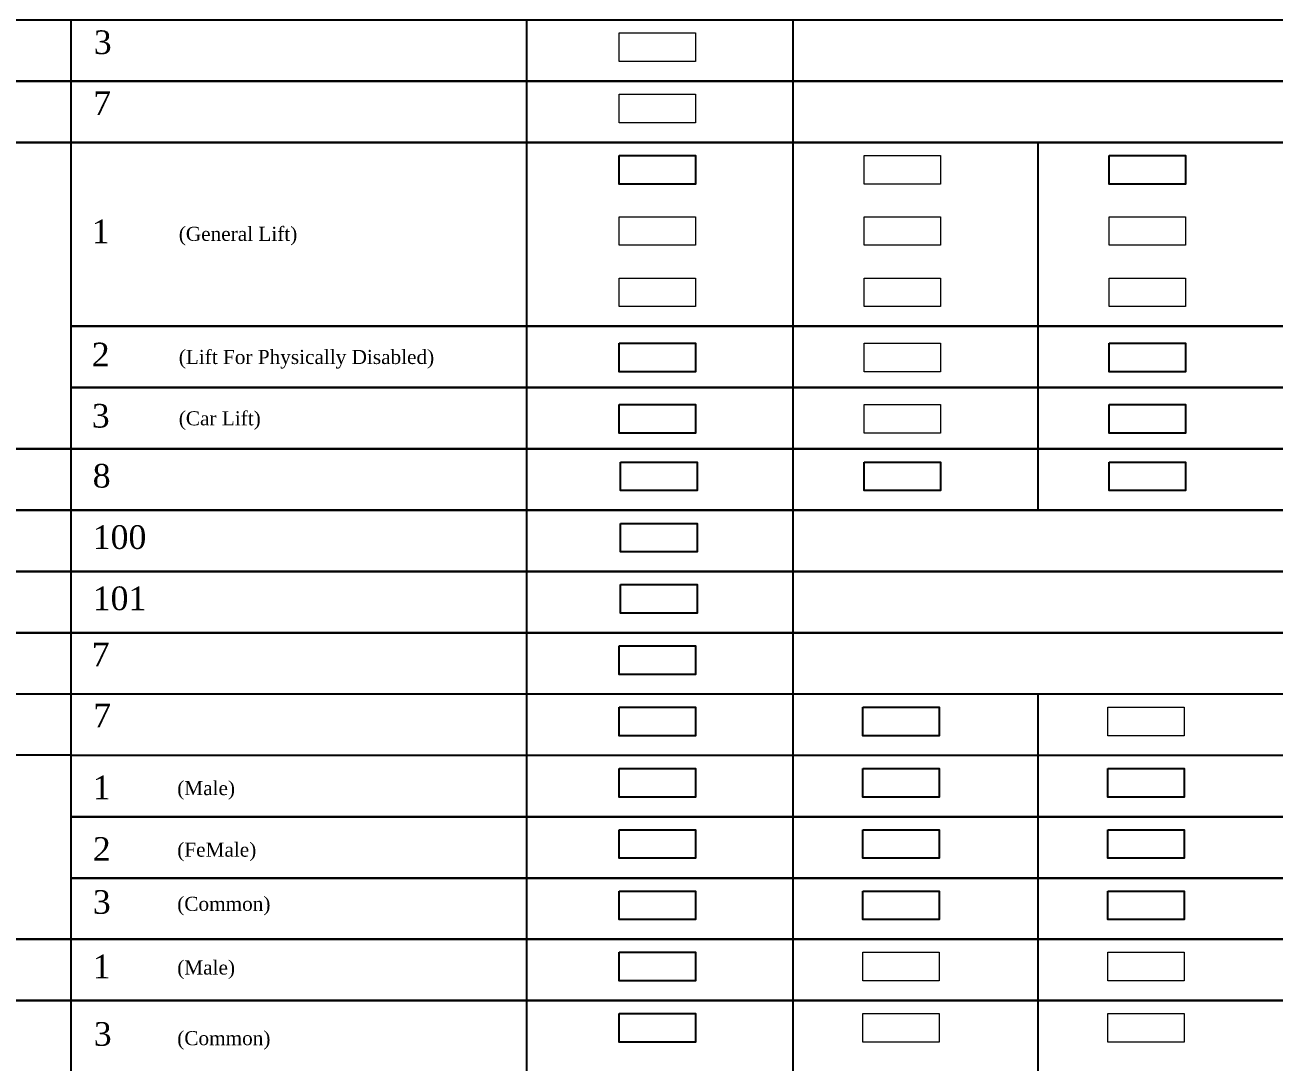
# Model space of a CAD drawing. Header units: millimetres. Extents: x -9481 to -9286, y 28723 to 28853.
# Drawn here: x -9462.12 to -9451.51, y 28768.38 to 28777.19 of the extents above; entities that cross this region are included whole.
import ezdxf

# ---------------------------------------------------------------- set-up
doc = ezdxf.new("R2010")
doc.units = ezdxf.units.MM
doc.linetypes.add('CONTINULUS', pattern=[0])
doc.linetypes.add('DASHED', pattern=[0.75, 0.5, -0.25])
for name, color, linetype in [('BLK_1_FLR_0_BATH', 7, 'Continuous'), ('BLK_1_FLR_0_CHAJJA', 7, 'Continuous'), ('BLK_1_FLR_0_UNITFA', 7, 'Continuous'), ('BLK_1_FLR_0_WASH', 7, 'Continuous'), ('BLK_1_FLR_0_WATER_CLOSET', 7, 'Continuous'), ('BLK_1_FLR_1_CHAJJA', 7, 'Continuous'), ('BLK_1_FLR_1_UNITFA', 7, 'Continuous'), ('BLK_1_FLR_2_UNITFA', 7, 'Continuous')]:
    doc.layers.add(name, color=color, linetype=linetype)
for name, color, linetype, plot in [('BLK_1_FLR_0_BLT_UP_AREA', 25, 'Continuous', False), ('BLK_1_FLR_0_LIFT_1', 7, 'Continuous', False), ('BLK_1_FLR_0_URINAL', 4, 'Continuous', False), ('BLK_1_FLR_1_WATER_CLOSET', 1, 'Continuous', False), ('BLK_1_FLR_2_LIFT_1', 7, 'Continuous', False), ('BLK_1_FLR_2_WATER_CLOSET', 4, 'Continuous', False)]:
    doc.layers.add(name, color=color, linetype=linetype, plot=plot)
for name, color, linetype, lineweight in [('BLK_1_FLR_0_LIFT_2', 1, 'DASHED', 9), ('BLK_1_FLR_0_LIFT_3', 1, 'DASHED', 9), ('BLK_1_FLR_1_LIFT_1', 7, 'Continuous', 0), ('BLK_1_FLR_1_LIFT_2', 1, 'DASHED', 9), ('BLK_1_FLR_1_LIFT_3', 1, 'DASHED', 9), ('BLK_1_FLR_1_URINAL', 7, 'Continuous', 0), ('BLK_1_FLR_2_CHAJJA', 7, 'Continuous', 0), ('BLK_1_FLR_2_LIFT_2', 1, 'DASHED', 9), ('BLK_1_FLR_2_LIFT_3', 1, 'DASHED', 9), ('BLK_1_FLR_2_URINAL', 7, 'Continuous', 0), ('SOLAR_PANEL', 7, 'Continuous', 0), ('SOLAR_WATER_HEATER', 7, 'Continuous', 0)]:
    doc.layers.add(name, color=color, linetype=linetype, lineweight=lineweight)
doc.styles.add('MtXpl_Georgia', font='georgiab.ttf')

msp = doc.modelspace()

# ---------------------------------------------------------------- linework, layer by layer
for p, q in [((-9461.732, 28777.23), (-9461.732, 28776.708)), ((-9457.862, 28777.23), (-9457.862, 28776.709)), ((-9455.602, 28777.23), (-9455.602, 28776.709)), ((-9461.732, 28776.709), (-9461.732, 28776.187)), ((-9457.862, 28776.709), (-9457.862, 28776.188)), ((-9455.602, 28776.709), (-9455.602, 28776.188)), ((-9461.732, 28776.188), (-9461.732, 28775.666)), ((-9457.862, 28776.188), (-9457.862, 28775.668)), ((-9455.602, 28776.188), (-9455.602, 28775.668)), ((-9453.521, 28776.188), (-9453.521, 28775.668)), ((-9461.732, 28775.668), (-9461.732, 28775.146)), ((-9457.862, 28775.668), (-9457.862, 28775.147)), ((-9455.602, 28775.668), (-9455.602, 28775.147)), ((-9453.521, 28775.668), (-9453.521, 28775.147)), ((-9461.732, 28775.147), (-9461.732, 28774.625)), ((-9457.862, 28775.147), (-9457.862, 28774.627)), ((-9455.602, 28775.147), (-9455.602, 28774.627)), ((-9453.521, 28775.147), (-9453.521, 28774.627)), ((-9461.732, 28774.627), (-9461.732, 28774.104)), ((-9457.862, 28774.627), (-9457.862, 28774.106)), ((-9455.602, 28774.627), (-9455.602, 28774.106)), ((-9453.521, 28774.627), (-9453.521, 28774.106)), ((-9461.732, 28774.106), (-9461.732, 28772.023)), ((-9457.862, 28774.106), (-9457.862, 28773.585)), ((-9455.602, 28774.106), (-9455.602, 28773.585)), ((-9453.521, 28774.106), (-9453.521, 28773.585)), ((-9457.862, 28773.585), (-9457.862, 28773.065)), ((-9455.602, 28773.585), (-9455.602, 28773.065)), ((-9453.521, 28773.585), (-9453.521, 28773.065)), ((-9457.862, 28773.065), (-9457.862, 28772.544)), ((-9455.602, 28773.065), (-9455.602, 28772.544)), ((-9457.862, 28772.544), (-9457.862, 28772.023)), ((-9455.602, 28772.544), (-9455.602, 28772.023)), ((-9461.732, 28772.023), (-9461.732, 28771.501)), ((-9457.862, 28772.023), (-9457.862, 28770.983)), ((-9455.602, 28772.023), (-9455.602, 28770.983)), ((-9461.732, 28771.503), (-9461.732, 28769.421)), ((-9453.521, 28771.503), (-9453.521, 28770.983)), ((-9461.732, 28770.983), (-9481.258, 28770.983)), ((-9461.732, 28770.983), (-9461.732, 28770.461)), ((-9457.862, 28770.983), (-9457.862, 28770.462)), ((-9455.602, 28770.983), (-9455.602, 28770.462)), ((-9453.521, 28770.983), (-9453.521, 28770.462)), ((-9457.862, 28770.462), (-9457.862, 28769.421)), ((-9455.602, 28770.462), (-9455.602, 28769.421)), ((-9453.521, 28770.462), (-9453.521, 28769.421)), ((-9461.732, 28769.421), (-9461.732, 28769.419)), ((-9461.732, 28769.421), (-9461.732, 28768.899)), ((-9457.862, 28769.421), (-9457.862, 28768.9)), ((-9455.602, 28769.421), (-9455.602, 28768.9)), ((-9453.521, 28769.421), (-9453.521, 28768.9)), ((-9461.732, 28768.9), (-9461.732, 28768.378)), ((-9457.862, 28768.9), (-9457.862, 28768.379)), ((-9455.602, 28768.9), (-9455.602, 28768.379)), ((-9453.521, 28768.9), (-9453.521, 28768.379)), ((-9461.732, 28768.379), (-9461.732, 28767.857)), ((-9457.862, 28768.379), (-9457.862, 28767.859)), ((-9455.602, 28768.379), (-9455.602, 28767.859)), ((-9453.521, 28768.379), (-9453.521, 28767.859))]:
    msp.add_line(p, q)
for points in [[(-9481.258, 28777.23), (-9442.23, 28777.23), (-9442.23, 28776.709), (-9481.258, 28776.709), (-9481.258, 28777.23)], [(-9481.258, 28776.709), (-9442.23, 28776.709), (-9442.23, 28776.188), (-9481.258, 28776.188), (-9481.258, 28776.709)], [(-9481.258, 28773.585), (-9442.23, 28773.585), (-9442.23, 28773.065), (-9481.258, 28773.065)], [(-9481.258, 28773.065), (-9442.23, 28773.065), (-9442.23, 28772.544), (-9481.258, 28772.544)], [(-9481.258, 28772.544), (-9442.23, 28772.544), (-9442.23, 28772.023), (-9481.258, 28772.023)], [(-9481.258, 28772.023), (-9442.23, 28772.023), (-9442.23, 28771.503), (-9481.258, 28771.503), (-9481.258, 28772.023)]]:
    msp.add_lwpolyline(points, close=True)
for points in [[(-9481.258, 28775.668), (-9481.258, 28776.188), (-9442.23, 28776.188), (-9442.23, 28775.668)], [(-9442.23, 28775.147), (-9442.23, 28774.627), (-9461.732, 28774.627)], [(-9461.732, 28774.627), (-9442.23, 28774.627), (-9442.23, 28774.106), (-9461.732, 28774.106)], [(-9461.732, 28774.106), (-9442.23, 28774.106), (-9442.23, 28773.585), (-9481.258, 28773.585), (-9481.258, 28774.106), (-9481.258, 28774.106)], [(-9461.732, 28770.983), (-9442.23, 28770.983), (-9442.23, 28770.462), (-9461.732, 28770.462)], [(-9461.732, 28770.462), (-9442.23, 28770.462), (-9442.23, 28769.941), (-9461.732, 28769.941)], [(-9461.732, 28769.941), (-9442.23, 28769.941), (-9442.23, 28769.421), (-9481.258, 28769.421), (-9481.258, 28769.941), (-9481.258, 28769.941)], [(-9481.258, 28769.421), (-9442.23, 28769.421)], [(-9461.732, 28769.421), (-9442.23, 28769.421), (-9442.23, 28768.9), (-9481.258, 28768.9), (-9481.258, 28769.421), (-9481.258, 28769.421)], [(-9442.23, 28769.421), (-9461.732, 28769.421)], [(-9481.258, 28768.379), (-9481.258, 28768.9), (-9442.23, 28768.9), (-9442.23, 28768.379)]]:
    msp.add_lwpolyline(points)
at = {"layer": 'BLK_1_FLR_0_BATH', "color": 3}
msp.add_lwpolyline([(-9457.076, 28768.789), (-9456.427, 28768.789), (-9456.427, 28768.547), (-9457.076, 28768.547)], close=True, dxfattribs=at)
at = {"layer": 'BLK_1_FLR_0_BLT_UP_AREA', "color": 100}
msp.add_lwpolyline([(-9457.064, 28772.953), (-9456.415, 28772.953), (-9456.415, 28772.711), (-9457.064, 28772.711)], close=True, dxfattribs=at)
at = {"layer": 'BLK_1_FLR_0_BLT_UP_AREA', "color": 101}
msp.add_lwpolyline([(-9457.064, 28772.433), (-9456.415, 28772.433), (-9456.415, 28772.191), (-9457.064, 28772.191)], close=True, dxfattribs=at)
at = {"layer": 'BLK_1_FLR_0_CHAJJA'}
msp.add_lwpolyline([(-9457.076, 28771.392), (-9456.427, 28771.392), (-9456.427, 28771.15), (-9457.076, 28771.15)], close=True, dxfattribs=at)
at = {"layer": 'BLK_1_FLR_0_LIFT_1', "color": 1, "linetype": 'CONTINULUS', "ltscale": 0.05}
msp.add_lwpolyline([(-9457.076, 28776.077), (-9456.427, 28776.077), (-9456.427, 28775.835), (-9457.076, 28775.835)], close=True, dxfattribs=at)
at = {"layer": 'BLK_1_FLR_0_LIFT_1', "color": 2, "linetype": 'CONTINULUS', "ltscale": 0.05}
msp.add_lwpolyline([(-9457.076, 28774.483), (-9456.427, 28774.483), (-9456.427, 28774.241), (-9457.076, 28774.241)], close=True, dxfattribs=at)
at = {"layer": 'BLK_1_FLR_0_LIFT_1', "color": 3, "linetype": 'CONTINULUS', "ltscale": 0.05}
msp.add_lwpolyline([(-9457.076, 28773.962), (-9456.427, 28773.962), (-9456.427, 28773.72), (-9457.076, 28773.72)], close=True, dxfattribs=at)
at = {"layer": 'BLK_1_FLR_0_LIFT_2', "color": 1, "linetype": 'CONTINULUS', "ltscale": 0.05}
msp.add_lwpolyline([(-9457.076, 28775.557), (-9456.427, 28775.557), (-9456.427, 28775.315), (-9457.076, 28775.315)], close=True, dxfattribs=at)
at = {"layer": 'BLK_1_FLR_0_LIFT_3', "color": 1, "linetype": 'CONTINULUS', "ltscale": 0.05}
msp.add_lwpolyline([(-9457.076, 28775.036), (-9456.427, 28775.036), (-9456.427, 28774.794), (-9457.076, 28774.794)], close=True, dxfattribs=at)
at = {"layer": 'BLK_1_FLR_0_UNITFA', "color": 8}
msp.add_lwpolyline([(-9457.064, 28773.474), (-9456.415, 28773.474), (-9456.415, 28773.232), (-9457.064, 28773.232)], close=True, dxfattribs=at)
at = {"layer": 'BLK_1_FLR_0_URINAL', "color": 2}
msp.add_lwpolyline([(-9457.076, 28769.31), (-9456.427, 28769.31), (-9456.427, 28769.067), (-9457.076, 28769.067)], close=True, dxfattribs=at)
at = {"layer": 'BLK_1_FLR_0_WASH', "color": 7, "linetype": 'CONTINULUS', "ltscale": 0.05}
msp.add_lwpolyline([(-9457.076, 28771.912), (-9456.427, 28771.912), (-9456.427, 28771.67), (-9457.076, 28771.67)], close=True, dxfattribs=at)
at = {"layer": 'BLK_1_FLR_0_WATER_CLOSET', "color": 1}
msp.add_lwpolyline([(-9457.076, 28770.872), (-9456.427, 28770.872), (-9456.427, 28770.629), (-9457.076, 28770.629)], close=True, dxfattribs=at)
at = {"layer": 'BLK_1_FLR_0_WATER_CLOSET', "color": 2}
msp.add_lwpolyline([(-9457.076, 28770.351), (-9456.427, 28770.351), (-9456.427, 28770.109), (-9457.076, 28770.109)], close=True, dxfattribs=at)
at = {"layer": 'BLK_1_FLR_0_WATER_CLOSET', "color": 3}
msp.add_lwpolyline([(-9457.076, 28769.83), (-9456.427, 28769.83), (-9456.427, 28769.588), (-9457.076, 28769.588)], close=True, dxfattribs=at)
at = {"layer": 'BLK_1_FLR_1_CHAJJA'}
msp.add_lwpolyline([(-9455.008, 28771.392), (-9454.358, 28771.392), (-9454.358, 28771.15), (-9455.008, 28771.15)], close=True, dxfattribs=at)
at = {"layer": 'BLK_1_FLR_1_LIFT_1', "color": 1, "linetype": 'CONTINULUS', "ltscale": 0.05}
msp.add_lwpolyline([(-9454.995, 28776.077), (-9454.346, 28776.077), (-9454.346, 28775.835), (-9454.995, 28775.835)], close=True, dxfattribs=at)
at = {"layer": 'BLK_1_FLR_1_LIFT_1', "color": 2, "linetype": 'CONTINULUS', "ltscale": 0.05}
msp.add_lwpolyline([(-9454.995, 28774.483), (-9454.346, 28774.483), (-9454.346, 28774.241), (-9454.995, 28774.241)], close=True, dxfattribs=at)
at = {"layer": 'BLK_1_FLR_1_LIFT_1', "color": 3, "linetype": 'CONTINULUS', "ltscale": 0.05}
msp.add_lwpolyline([(-9454.995, 28773.962), (-9454.346, 28773.962), (-9454.346, 28773.72), (-9454.995, 28773.72)], close=True, dxfattribs=at)
at = {"layer": 'BLK_1_FLR_1_LIFT_2', "color": 1, "linetype": 'CONTINULUS', "ltscale": 0.05}
msp.add_lwpolyline([(-9454.995, 28775.557), (-9454.346, 28775.557), (-9454.346, 28775.315), (-9454.995, 28775.315)], close=True, dxfattribs=at)
at = {"layer": 'BLK_1_FLR_1_LIFT_3', "color": 1, "linetype": 'CONTINULUS', "ltscale": 0.05}
msp.add_lwpolyline([(-9454.995, 28775.036), (-9454.346, 28775.036), (-9454.346, 28774.794), (-9454.995, 28774.794)], close=True, dxfattribs=at)
at = {"layer": 'BLK_1_FLR_1_UNITFA', "color": 8}
msp.add_lwpolyline([(-9454.995, 28773.474), (-9454.346, 28773.474), (-9454.346, 28773.232), (-9454.995, 28773.232)], close=True, dxfattribs=at)
at = {"layer": 'BLK_1_FLR_1_URINAL', "color": 2}
msp.add_lwpolyline([(-9455.008, 28769.31), (-9454.358, 28769.31), (-9454.358, 28769.067), (-9455.008, 28769.067)], close=True, dxfattribs=at)
at = {"layer": 'BLK_1_FLR_1_URINAL', "color": 3}
msp.add_lwpolyline([(-9455.008, 28768.789), (-9454.358, 28768.789), (-9454.358, 28768.547), (-9455.008, 28768.547)], close=True, dxfattribs=at)
at = {"layer": 'BLK_1_FLR_1_WATER_CLOSET', "color": 1}
msp.add_lwpolyline([(-9455.008, 28770.872), (-9454.358, 28770.872), (-9454.358, 28770.629), (-9455.008, 28770.629)], close=True, dxfattribs=at)
at = {"layer": 'BLK_1_FLR_1_WATER_CLOSET', "color": 2}
msp.add_lwpolyline([(-9455.008, 28770.351), (-9454.358, 28770.351), (-9454.358, 28770.109), (-9455.008, 28770.109)], close=True, dxfattribs=at)
at = {"layer": 'BLK_1_FLR_1_WATER_CLOSET', "color": 3}
msp.add_lwpolyline([(-9455.008, 28769.83), (-9454.358, 28769.83), (-9454.358, 28769.588), (-9455.008, 28769.588)], close=True, dxfattribs=at)
at = {"layer": 'BLK_1_FLR_2_CHAJJA'}
msp.add_lwpolyline([(-9452.927, 28771.392), (-9452.278, 28771.392), (-9452.278, 28771.15), (-9452.927, 28771.15)], close=True, dxfattribs=at)
at = {"layer": 'BLK_1_FLR_2_LIFT_1', "color": 1, "linetype": 'CONTINULUS', "ltscale": 0.05}
msp.add_lwpolyline([(-9452.915, 28776.077), (-9452.266, 28776.077), (-9452.266, 28775.835), (-9452.915, 28775.835)], close=True, dxfattribs=at)
at = {"layer": 'BLK_1_FLR_2_LIFT_1', "color": 2, "linetype": 'CONTINULUS', "ltscale": 0.05}
msp.add_lwpolyline([(-9452.915, 28774.483), (-9452.266, 28774.483), (-9452.266, 28774.241), (-9452.915, 28774.241)], close=True, dxfattribs=at)
at = {"layer": 'BLK_1_FLR_2_LIFT_1', "color": 3, "linetype": 'CONTINULUS', "ltscale": 0.05}
msp.add_lwpolyline([(-9452.915, 28773.962), (-9452.266, 28773.962), (-9452.266, 28773.72), (-9452.915, 28773.72)], close=True, dxfattribs=at)
at = {"layer": 'BLK_1_FLR_2_LIFT_2', "color": 1, "linetype": 'CONTINULUS', "ltscale": 0.05}
msp.add_lwpolyline([(-9452.915, 28775.557), (-9452.266, 28775.557), (-9452.266, 28775.315), (-9452.915, 28775.315)], close=True, dxfattribs=at)
at = {"layer": 'BLK_1_FLR_2_LIFT_3', "color": 1, "linetype": 'CONTINULUS', "ltscale": 0.05}
msp.add_lwpolyline([(-9452.915, 28775.036), (-9452.266, 28775.036), (-9452.266, 28774.794), (-9452.915, 28774.794)], close=True, dxfattribs=at)
at = {"layer": 'BLK_1_FLR_2_UNITFA', "color": 8}
msp.add_lwpolyline([(-9452.915, 28773.474), (-9452.266, 28773.474), (-9452.266, 28773.232), (-9452.915, 28773.232)], close=True, dxfattribs=at)
at = {"layer": 'BLK_1_FLR_2_URINAL', "color": 2}
msp.add_lwpolyline([(-9452.927, 28769.31), (-9452.278, 28769.31), (-9452.278, 28769.067), (-9452.927, 28769.067)], close=True, dxfattribs=at)
at = {"layer": 'BLK_1_FLR_2_URINAL', "color": 3}
msp.add_lwpolyline([(-9452.927, 28768.789), (-9452.278, 28768.789), (-9452.278, 28768.547), (-9452.927, 28768.547)], close=True, dxfattribs=at)
at = {"layer": 'BLK_1_FLR_2_WATER_CLOSET', "color": 1}
msp.add_lwpolyline([(-9452.927, 28770.872), (-9452.278, 28770.872), (-9452.278, 28770.629), (-9452.927, 28770.629)], close=True, dxfattribs=at)
at = {"layer": 'BLK_1_FLR_2_WATER_CLOSET', "color": 2}
msp.add_lwpolyline([(-9452.927, 28770.351), (-9452.278, 28770.351), (-9452.278, 28770.109), (-9452.927, 28770.109)], close=True, dxfattribs=at)
at = {"layer": 'BLK_1_FLR_2_WATER_CLOSET', "color": 3}
msp.add_lwpolyline([(-9452.927, 28769.83), (-9452.278, 28769.83), (-9452.278, 28769.588), (-9452.927, 28769.588)], close=True, dxfattribs=at)
at = {"layer": 'SOLAR_PANEL', "color": 3}
msp.add_lwpolyline([(-9457.076, 28777.119), (-9456.427, 28777.119), (-9456.427, 28776.877), (-9457.076, 28776.877)], close=True, dxfattribs=at)
at = {"layer": 'SOLAR_WATER_HEATER', "color": 7}
msp.add_lwpolyline([(-9457.076, 28776.598), (-9456.427, 28776.598), (-9456.427, 28776.356), (-9457.076, 28776.356)], close=True, dxfattribs=at)

# ---------------------------------------------------------------- texts
at = {"linetype": 'CONTINULUS', "style": 'MtXpl_Georgia'}
for s, height, p in [('3', 0.201, (-9461.538, 28776.94)), ('7', 0.201, (-9461.543, 28776.422)), ('1', 0.201, (-9461.555, 28775.333)), ('(General Lift)', 0.11941, (-9460.816, 28775.353)), ('2', 0.201, (-9461.555, 28774.287)), ('(Lift For Physically Disabled)', 0.11941, (-9460.816, 28774.307)), ('3', 0.201, (-9461.555, 28773.767)), ('(Car Lift)', 0.1194, (-9460.816, 28773.786)), ('8', 0.201, (-9461.547, 28773.257)), ('100', 0.2012, (-9461.547, 28772.736)), ('101', 0.2012, (-9461.547, 28772.216)), ('7', 0.201, (-9461.555, 28771.74)), ('7', 0.201, (-9461.543, 28771.22)), ('1', 0.201, (-9461.547, 28770.61)), ('(Male)', 0.1194, (-9460.829, 28770.645)), ('2', 0.201, (-9461.546, 28770.087)), ('(FeMale)', 0.1194, (-9460.829, 28770.122)), ('3', 0.201, (-9461.546, 28769.637)), ('(Common)', 0.1194, (-9460.829, 28769.662)), ('1', 0.201, (-9461.547, 28769.089)), ('(Male)', 0.1194, (-9460.829, 28769.121)), ('3', 0.201, (-9461.538, 28768.516)), ('(Common)', 0.1194, (-9460.829, 28768.521))]:
    msp.add_text(s, height=height, dxfattribs=at).set_placement(p)

doc.saveas('drawing.dxf')
